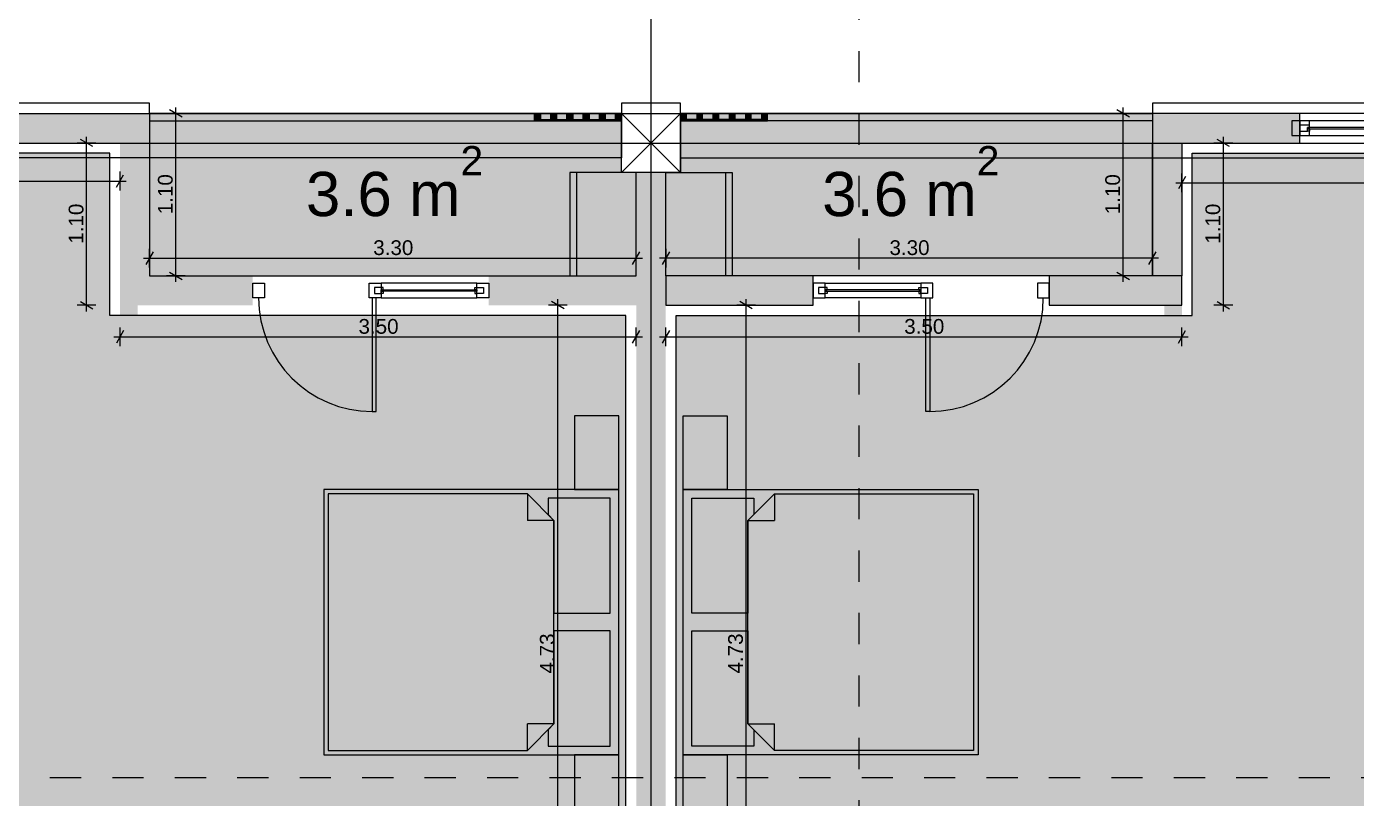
# Model space of a CAD drawing. Header units: millimetres. Extents: x 475616349 to 476941521, y 4620115302 to 4621446928.
# Drawn here: x 476514205 to 476523221, y 4620477166 to 4620482399 of the extents above; entities that cross this region are included whole.
import ezdxf

# ---------------------------------------------------------------- set-up
doc = ezdxf.new("R2010")
doc.units = ezdxf.units.MM
doc.header["$MEASUREMENT"] = 0
doc.linetypes.add('Dashed', pattern=[423.333333, 211.666667, -211.666667])
for name, color, linetype, lineweight in [('2D Drafting - General_Pen_No__1_Pen_No__7', 7, 'Continuous', 0), ('2D Drafting - General_Pen_No__250_Pen_No__7_Pen_No__250', 7, 'Continuous', 0), ('2D Drafting - General_Pen_No__250_Pen_No__7_Pen_No__7', 7, 'Continuous', 0), ('2D Drafting - General_Pen_No__7_Pen_No__7_Pen_No__7', 7, 'Continuous', 0), ('Doors_Pen_No__7_Pen_No__7_Pen_No__7', 7, 'Continuous', 0), ('G-Anno-Nplt_Pen_No__151', 151, 'Continuous', 0), ('G-Anno-Nplt_Pen_No__255', 255, 'Continuous', 0), ('G-Anno-Nplt_Pen_No__4', 7, 'Continuous', 0), ('G-Anno-Nplt_Pen_No__7', 7, 'Continuous', 0), ('kar-panjara_Pen_No__7_Pen_No__7_Pen_No__7', 7, 'Continuous', 0), ('New_2D Drafting - General_Pen_No__250_Pen_No__7_Pen_No__255', 255, 'Continuous', 0), ('New_2D Drafting - General_Pen_No__30_Pen_No__9_Pen_No__9_Pen_No__255', 255, 'Continuous', 0), ('New_2D Drafting - General_Pen_No__30_Pen_No__9_Pen_No__9_Pen_No__7', 7, 'Continuous', 0), ('New_R03_Nakveti_Pen_No__4', 7, 'Continuous', 0), ('New_reg_nak_Pen_No__250', 7, 'Continuous', 0), ('New_reg_nak_Pen_No__7', 7, 'Continuous', 0), ('New_shenobebi_Pen_No__1', 1, 'Continuous', 0), ('New_zoma_Pen_No__4', 7, 'Continuous', 0), ('New_zoma_Pen_No__7', 7, 'Continuous', 0), ('zoma_Pen_No__5_Pen_No__5', 5, 'Continuous', 0)]:
    doc.layers.add(name, color=color, linetype=linetype, lineweight=lineweight)
doc.layers.add('New_R03_Nakveti', color=7, linetype='Continuous')
doc.layers.add('New_zoma', color=7, linetype='Continuous')
doc.styles.add('GENERATED_STYLE_1', font='arial.ttf')
doc.dimstyles.new('GENERATED_STYLE__18', dxfattribs={"dimtxt": 100, "dimasz": 64.421331, "dimexe": 0.18, "dimexo": 3, "dimgap": 0.09, "dimtad": 1, "dimtih": 1, "dimtoh": 1, "dimlfac": 0.001, "dimzin": 0, "dimdsep": 46, "dimtxsty": 'GENERATED_STYLE_1', "dimblk": 'ARROWHEAD_2', "dimblk1": 'ARROWHEAD_2', "dimblk2": 'ARROWHEAD_2', "dimcen": 0.09, "dimclrd": 7, "dimclre": 7, "dimclrt": 7, "dimadec": 0, "dimazin": 0, "dimtfac": 1, "dimtdec": 4, "dimtmove": 0, "dimatfit": 3, "dimfxl": 1, "dimtolj": 1, "dimtzin": 0, "dimarcsym": 0})
doc.dimstyles.new('GENERATED_STYLE__19', dxfattribs={"dimtxt": 100, "dimasz": 64.421331, "dimexe": 0.18, "dimexo": 3, "dimgap": 0.09, "dimtad": 1, "dimlfac": 0.001, "dimzin": 0, "dimdsep": 46, "dimtxsty": 'GENERATED_STYLE_1', "dimblk": 'ARROWHEAD_2', "dimblk1": 'ARROWHEAD_2', "dimblk2": 'ARROWHEAD_2', "dimcen": 0.09, "dimclrd": 7, "dimclre": 7, "dimclrt": 7, "dimadec": 0, "dimazin": 0, "dimtfac": 1, "dimtdec": 4, "dimtmove": 0, "dimatfit": 3, "dimfxl": 1, "dimtolj": 1, "dimtzin": 0, "dimarcsym": 0})

# ---------------------------------------------------------------- blocks, each defined once
blk = doc.blocks.new('Bed Layout 23')
at = {"layer": 'New_R03_Nakveti_Pen_No__4', "color": 7, "linetype": 'Continuous', "lineweight": 0}
for p, q in [((-900, 0), (-1400, 0)), ((-1400, 0), (-1400, -300)), ((-900, -300), (-900, 0)), ((900, 0), (-900, 0)), ((-900, 0), (-900, -2000)), ((1400, 0), (900, 0)), ((900, 0), (900, -300)), ((900, -2000), (900, 0)), ((1400, -300), (1400, 0)), ((-1400, -300), (-900, -300)), ((900, -300), (1400, -300)), ((-690, -440), (-870, -620)), ((0, -440), (-690, -440)), ((-690, -440), (-690, -620)), ((690, -440), (0, -440)), ((870, -620), (690, -440)), ((690, -440), (690, -620)), ((-870, -620), (-870, -1970)), ((-870, -620), (-690, -620)), ((870, -620), (690, -620)), ((870, -1970), (870, -620)), ((-870, -1970), (0, -1970)), ((0, -1970), (870, -1970)), ((-900, -2000), (900, -2000))]:
    blk.add_line(p, q, dxfattribs=at)
at = {"layer": 'New_R03_Nakveti_Pen_No__4', "color": 7, "linetype": 'Continuous', "lineweight": 0, "flags": 128}
for points in [[(-60, -440), (-60, -60), (-840, -60), (-840, -480), (-730, -480), (-690, -440)], [(690, -440), (730, -480), (840, -480), (840, -60), (60, -60), (60, -440)]]:
    blk.add_lwpolyline(points, close=True, dxfattribs=at)
blk = doc.blocks.new('*D1337', base_point=(476577134.1, 4620325125.7))
at = {"layer": 'New_zoma_Pen_No__4', "color": 7, "linetype": 'Continuous', "lineweight": 0, "transparency": 16777216}
for p, q in [((476517869.9, 4620480510), (476517742.8, 4620480510)), ((476517848.7, 4620480485.5), (476517764, 4620480534.4)), ((476517806.3, 4620480510), (476517806.3, 4620480551.4)), ((476517806.3, 4620475781), (476517806.3, 4620480510)), ((476517869.9, 4620475781), (476517742.8, 4620475781)), ((476517764, 4620475805.5), (476517848.7, 4620475756.5))]:
    blk.add_line(p, q, dxfattribs=at)
at = {"layer": 'New_zoma_Pen_No__7', "color": 7, "lineweight": 0, "transparency": 16777216, "insert": (476517786.3, 4620478012.5), "char_height": 100, "attachment_point": 7, "rotation": 90, "style": 'GENERATED_STYLE_1'}
blk.add_mtext('\\A1;{\\pql;\\fArial|b0|i0|c0|p34;4.73}', dxfattribs=at)
blk = doc.blocks.new('ARROWHEAD_2')
at = {"color": 0, "linetype": 'Continuous', "lineweight": 0}
for p, q in [((0, 0), (-1, 0)), ((-0.38, -0.66), (0.38, 0.66))]:
    blk.add_line(p, q, dxfattribs=at)
blk = doc.blocks.new('*D1338', base_point=(476577134.1, 4620325125.7))
at = {"layer": 'New_zoma_Pen_No__4', "color": 7, "linetype": 'Continuous', "lineweight": 0, "transparency": 16777216}
for p, q in [((476514796.9, 4620480295.1), (476514838.4, 4620480295.1)), ((476514862.8, 4620480337.5), (476514813.9, 4620480252.7)), ((476514838.4, 4620480231.5), (476514838.4, 4620480358.6)), ((476514838.4, 4620480295.1), (476518338.4, 4620480295.1)), ((476518313.9, 4620480252.7), (476518362.8, 4620480337.5)), ((476518338.4, 4620480231.5), (476518338.4, 4620480358.6)), ((476518338.4, 4620480295.1), (476518379.8, 4620480295.1))]:
    blk.add_line(p, q, dxfattribs=at)
at = {"layer": 'New_zoma_Pen_No__7', "color": 7, "lineweight": 0, "transparency": 16777216, "insert": (476516455.3, 4620480315.1), "char_height": 100, "attachment_point": 7, "style": 'GENERATED_STYLE_1'}
blk.add_mtext('\\A1;{\\pql;\\fArial|b0|i0|c0|p34;3.50}', dxfattribs=at)
blk = doc.blocks.new('*D1339', base_point=(476577134.1, 4620325125.7))
at = {"layer": 'New_zoma_Pen_No__4', "color": 7, "linetype": 'Continuous', "lineweight": 0, "transparency": 16777216}
for p, q in [((476514611.8, 4620481609.8), (476514611.8, 4620481651.3)), ((476514675.4, 4620481609.8), (476514548.2, 4620481609.8)), ((476514654.2, 4620481585.3), (476514569.4, 4620481634.3)), ((476514611.8, 4620480510), (476514611.8, 4620481609.8)), ((476514675.4, 4620480510), (476514548.2, 4620480510)), ((476514569.4, 4620480534.4), (476514654.2, 4620480485.5)), ((476514611.8, 4620480468.5), (476514611.8, 4620480510))]:
    blk.add_line(p, q, dxfattribs=at)
at = {"layer": 'New_zoma_Pen_No__7', "color": 7, "lineweight": 0, "transparency": 16777216, "insert": (476514591.8, 4620480926.9), "char_height": 100, "attachment_point": 7, "rotation": 90, "style": 'GENERATED_STYLE_1'}
blk.add_mtext('\\A1;{\\pql;\\fArial|b0|i0|c0|p34;1.10}', dxfattribs=at)
blk = doc.blocks.new('*D1340', base_point=(476577134.1, 4620325125.7))
at = {"layer": 'New_zoma_Pen_No__4', "color": 7, "linetype": 'Continuous', "lineweight": 0, "transparency": 16777216}
for p, q in [((476511562.8, 4620481394.6), (476511513.9, 4620481309.9)), ((476511538.4, 4620481288.7), (476511538.4, 4620481415.8)), ((476514813.9, 4620481309.9), (476514862.8, 4620481394.6)), ((476514838.4, 4620481288.7), (476514838.4, 4620481415.8)), ((476511496.9, 4620481352.2), (476511538.4, 4620481352.2)), ((476511538.4, 4620481352.2), (476514838.4, 4620481352.2)), ((476514838.4, 4620481352.2), (476514879.8, 4620481352.2))]:
    blk.add_line(p, q, dxfattribs=at)
at = {"layer": 'New_zoma_Pen_No__7', "color": 7, "lineweight": 0, "transparency": 16777216, "insert": (476513055.3, 4620481372.2), "char_height": 100, "attachment_point": 7, "style": 'GENERATED_STYLE_1'}
blk.add_mtext('\\A1;{\\pql;\\fArial|b0|i0|c0|p34;3.30}', dxfattribs=at)
blk = doc.blocks.new('*D1344', base_point=(476577134.1, 4620325125.7))
at = {"layer": 'New_zoma_Pen_No__4', "color": 7, "linetype": 'Continuous', "lineweight": 0, "transparency": 16777216}
for p, q in [((476519146.6, 4620480510), (476519019.5, 4620480510)), ((476519125.4, 4620480485.5), (476519040.7, 4620480534.4)), ((476519083, 4620480510), (476519083, 4620480551.4)), ((476519083, 4620475781), (476519083, 4620480510)), ((476519146.6, 4620475781), (476519019.5, 4620475781)), ((476519040.7, 4620475805.5), (476519125.4, 4620475756.5))]:
    blk.add_line(p, q, dxfattribs=at)
at = {"layer": 'New_zoma_Pen_No__7', "color": 7, "lineweight": 0, "transparency": 16777216, "insert": (476519063, 4620478012.5), "char_height": 100, "attachment_point": 7, "rotation": 90, "style": 'GENERATED_STYLE_1'}
blk.add_mtext('\\A1;{\\pql;\\fArial|b0|i0|c0|p34;4.73}', dxfattribs=at)
blk = doc.blocks.new('*D1345', base_point=(476577134.1, 4620325125.7))
at = {"layer": 'New_zoma_Pen_No__4', "color": 7, "linetype": 'Continuous', "lineweight": 0, "transparency": 16777216}
for p, q in [((476518496.9, 4620480295.1), (476518538.4, 4620480295.1)), ((476518562.8, 4620480337.5), (476518513.9, 4620480252.7)), ((476518538.4, 4620480231.5), (476518538.4, 4620480358.6)), ((476518538.4, 4620480295.1), (476522038.4, 4620480295.1)), ((476522013.9, 4620480252.7), (476522062.8, 4620480337.5)), ((476522038.4, 4620480231.5), (476522038.4, 4620480358.6)), ((476522038.4, 4620480295.1), (476522079.8, 4620480295.1))]:
    blk.add_line(p, q, dxfattribs=at)
at = {"layer": 'New_zoma_Pen_No__7', "color": 7, "lineweight": 0, "transparency": 16777216, "insert": (476520155.3, 4620480315.1), "char_height": 100, "attachment_point": 7, "style": 'GENERATED_STYLE_1'}
blk.add_mtext('\\A1;{\\pql;\\fArial|b0|i0|c0|p34;3.50}', dxfattribs=at)
blk = doc.blocks.new('*D1346', base_point=(476577134.1, 4620325125.7))
at = {"layer": 'New_zoma_Pen_No__4', "color": 7, "linetype": 'Continuous', "lineweight": 0, "transparency": 16777216}
for p, q in [((476522319, 4620481609.8), (476522319, 4620481651.3)), ((476522382.5, 4620481609.8), (476522255.4, 4620481609.8)), ((476522361.3, 4620481585.3), (476522276.6, 4620481634.3)), ((476522319, 4620480510), (476522319, 4620481609.8)), ((476522382.5, 4620480510), (476522255.4, 4620480510)), ((476522276.6, 4620480534.4), (476522361.3, 4620480485.5)), ((476522319, 4620480468.5), (476522319, 4620480510))]:
    blk.add_line(p, q, dxfattribs=at)
at = {"layer": 'New_zoma_Pen_No__7', "color": 7, "lineweight": 0, "transparency": 16777216, "insert": (476522299, 4620480926.9), "char_height": 100, "attachment_point": 7, "rotation": 90, "style": 'GENERATED_STYLE_1'}
blk.add_mtext('\\A1;{\\pql;\\fArial|b0|i0|c0|p34;1.10}', dxfattribs=at)
blk = doc.blocks.new('*D1347', base_point=(476577134.1, 4620325125.7))
at = {"layer": 'New_zoma_Pen_No__4', "color": 7, "linetype": 'Continuous', "lineweight": 0, "transparency": 16777216}
for p, q in [((476522062.8, 4620481383), (476522013.9, 4620481298.2)), ((476522038.4, 4620481277), (476522038.4, 4620481404.2)), ((476525313.9, 4620481298.2), (476525362.8, 4620481383)), ((476525338.4, 4620481277), (476525338.4, 4620481404.2)), ((476521996.9, 4620481340.6), (476522038.4, 4620481340.6)), ((476522038.4, 4620481340.6), (476525338.4, 4620481340.6)), ((476525338.4, 4620481340.6), (476525379.8, 4620481340.6))]:
    blk.add_line(p, q, dxfattribs=at)
at = {"layer": 'New_zoma_Pen_No__7', "color": 7, "lineweight": 0, "transparency": 16777216, "insert": (476523555.3, 4620481360.6), "char_height": 100, "attachment_point": 7, "style": 'GENERATED_STYLE_1'}
blk.add_mtext('\\A1;{\\pql;\\fArial|b0|i0|c0|p34;3.30}', dxfattribs=at)
blk = doc.blocks.new('*D1372', base_point=(476577134.1, 4620325125.7))
at = {"layer": 'New_zoma_Pen_No__4', "color": 7, "linetype": 'Continuous', "lineweight": 0, "transparency": 16777216}
for p, q in [((476521682.3, 4620481785.5), (476521597.6, 4620481834.4)), ((476521639.9, 4620481810), (476521639.9, 4620481851.4)), ((476521703.5, 4620481810), (476521576.4, 4620481810)), ((476521639.9, 4620480710), (476521639.9, 4620481810)), ((476521703.5, 4620480710), (476521576.4, 4620480710)), ((476521597.6, 4620480734.4), (476521682.3, 4620480685.5)), ((476521639.9, 4620480668.5), (476521639.9, 4620480710))]:
    blk.add_line(p, q, dxfattribs=at)
at = {"layer": 'New_zoma_Pen_No__7', "color": 7, "lineweight": 0, "transparency": 16777216, "insert": (476521619.9, 4620481126.9), "char_height": 100, "attachment_point": 7, "rotation": 90, "style": 'GENERATED_STYLE_1'}
blk.add_mtext('\\A1;{\\pql;\\fArial|b0|i0|c0|p34;1.10}', dxfattribs=at)
blk = doc.blocks.new('*D1373', base_point=(476577134.1, 4620325125.7))
at = {"layer": 'New_zoma_Pen_No__4', "color": 7, "linetype": 'Continuous', "lineweight": 0, "transparency": 16777216}
for p, q in [((476518538.4, 4620480829), (476518496.9, 4620480829)), ((476518562.8, 4620480871.4), (476518513.9, 4620480786.6)), ((476518538.4, 4620480892.6), (476518538.4, 4620480765.4)), ((476521838.4, 4620480829), (476518538.4, 4620480829)), ((476521813.9, 4620480786.6), (476521862.8, 4620480871.4)), ((476521838.4, 4620480892.6), (476521838.4, 4620480765.5)), ((476521879.8, 4620480829), (476521838.4, 4620480829))]:
    blk.add_line(p, q, dxfattribs=at)
at = {"layer": 'New_zoma_Pen_No__7', "color": 7, "lineweight": 0, "transparency": 16777216, "insert": (476520055.3, 4620480849), "char_height": 100, "attachment_point": 7, "rotation": 0.00051, "style": 'GENERATED_STYLE_1'}
blk.add_mtext('\\A1;{\\pql;\\fArial|b0|i0|c0|p34;3.30}', dxfattribs=at)
blk = doc.blocks.new('*D1374', base_point=(476577134.1, 4620325125.7))
at = {"layer": 'New_zoma_Pen_No__4', "color": 7, "linetype": 'Continuous', "lineweight": 0, "transparency": 16777216}
for p, q in [((476515259.1, 4620481785.5), (476515174.4, 4620481834.4)), ((476515216.7, 4620481810), (476515216.7, 4620481851.4)), ((476515280.3, 4620481810), (476515153.2, 4620481810)), ((476515216.7, 4620480710), (476515216.7, 4620481810)), ((476515280.3, 4620480710), (476515153.2, 4620480710)), ((476515174.4, 4620480734.4), (476515259.1, 4620480685.5)), ((476515216.7, 4620480668.5), (476515216.7, 4620480710))]:
    blk.add_line(p, q, dxfattribs=at)
at = {"layer": 'New_zoma_Pen_No__7', "color": 7, "lineweight": 0, "transparency": 16777216, "insert": (476515196.7, 4620481126.9), "char_height": 100, "attachment_point": 7, "rotation": 90, "style": 'GENERATED_STYLE_1'}
blk.add_mtext('\\A1;{\\pql;\\fArial|b0|i0|c0|p34;1.10}', dxfattribs=at)
blk = doc.blocks.new('*D1375', base_point=(476577134.1, 4620325125.7))
at = {"layer": 'New_zoma_Pen_No__4', "color": 7, "linetype": 'Continuous', "lineweight": 0, "transparency": 16777216}
for p, q in [((476514996.9, 4620480829), (476515038.4, 4620480829)), ((476515062.8, 4620480871.4), (476515013.9, 4620480786.6)), ((476515038.4, 4620480765.5), (476515038.4, 4620480892.6)), ((476515038.4, 4620480829), (476518338.4, 4620480829)), ((476518313.9, 4620480786.6), (476518362.8, 4620480871.4)), ((476518338.4, 4620480765.4), (476518338.4, 4620480892.6)), ((476518338.4, 4620480829), (476518379.8, 4620480829))]:
    blk.add_line(p, q, dxfattribs=at)
at = {"layer": 'New_zoma_Pen_No__7', "color": 7, "lineweight": 0, "transparency": 16777216, "insert": (476516555.3, 4620480849), "char_height": 100, "attachment_point": 7, "rotation": 359.99949, "style": 'GENERATED_STYLE_1'}
blk.add_mtext('\\A1;{\\pql;\\fArial|b0|i0|c0|p34;3.30}', dxfattribs=at)

msp = doc.modelspace()

# ---------------------------------------------------------------- hatches: boundary and pattern name
at = {"layer": '2D Drafting - General_Pen_No__250_Pen_No__7_Pen_No__7', "linetype": 'Continuous', "lineweight": 0}
for points in [[(476515038.366, 4620481609.976), (476514038.364, 4620481609.976), (476514038.364, 4620481809.976), (476515038.366, 4620481809.976)], [(476518238.366, 4620481759.976), (476517648.366, 4620481759.976), (476517648.366, 4620481769.976), (476518238.366, 4620481769.976)], [(476518638.366, 4620481759.976), (476519228.366, 4620481759.976), (476519228.366, 4620481769.976), (476518638.366, 4620481769.976)], [(476521838.366, 4620481609.976), (476522838.366, 4620481609.976), (476522838.366, 4620481809.976), (476521838.366, 4620481809.976)], [(476514838.366, 4620480709.976), (476514838.366, 4620481609.811), (476515038.366, 4620481609.811), (476515038.366, 4620480709.976)], [(476521838.366, 4620480709.976), (476521838.366, 4620481609.811), (476522038.366, 4620481609.811), (476522038.366, 4620480709.976)], [(476518338.366, 4620481409.976), (476518338.366, 4620474909.976), (476518538.366, 4620474909.976), (476518538.366, 4620481409.976)], [(476515738.364, 4620480509.979), (476514838.366, 4620480509.979), (476514838.366, 4620480709.979), (476515738.364, 4620480709.979)], [(476518338.366, 4620480509.979), (476517338.364, 4620480509.979), (476517338.364, 4620480709.979), (476518338.366, 4620480709.979)], [(476518538.366, 4620480509.979), (476519538.368, 4620480509.979), (476519538.368, 4620480709.979), (476518538.366, 4620480709.979)], [(476521138.368, 4620480509.979), (476522038.366, 4620480509.979), (476522038.366, 4620480709.979), (476521138.368, 4620480709.979)], [(476514838.366, 4620480509.979), (476514838.366, 4620476046.404), (476514958.366, 4620476046.404), (476514958.366, 4620480509.979)], [(476522038.366, 4620480509.979), (476522038.366, 4620476046.404), (476521918.366, 4620476046.404), (476521918.366, 4620480509.979)]]:
    msp.add_hatch(color=7, dxfattribs=at).paths.add_polyline_path(points)
at = {"layer": 'G-Anno-Nplt_Pen_No__151', "linetype": 'Continuous', "lineweight": 0, "true_color": 0x1f2f3f}
for points in [[(476511808.366, 4620481339.975), (476511608.366, 4620481339.975), (476511608.366, 4620474979.976), (476511808.366, 4620474979.976), (476511808.366, 4620474679.976), (476512108.366, 4620474679.976), (476512108.366, 4620473818.957), (476511708.366, 4620473818.957), (476511708.366, 4620471479.975), (476511808.366, 4620471479.975), (476511808.366, 4620470939.976), (476511708.366, 4620470939.976), (476511708.366, 4620466779.918), (476515108.366, 4620466779.917), (476515108.366, 4620464379.917), (476517868.366, 4620464379.917), (476517868.366, 4620464880.106), (476518168.366, 4620464880.106), (476518168.366, 4620465279.976), (476518268.366, 4620465279.976), (476518268.366, 4620470939.976), (476518168.366, 4620470939.976), (476518168.366, 4620471479.976), (476518268.366, 4620471479.976), (476518268.366, 4620472767.267), (476518338.366, 4620472767.267), (476518338.366, 4620474509.976), (476518238.366, 4620474509.976), (476518238.366, 4620474759.976), (476517938.366, 4620474759.976), (476517938.366, 4620475780.994), (476518338.366, 4620475780.994), (476518338.366, 4620476383.246), (476518268.366, 4620476383.246), (476518268.366, 4620480439.979), (476514768.366, 4620480439.979), (476514768.366, 4620481539.976), (476511808.366, 4620481539.976)], [(476518608.366, 4620476383.246), (476518608.366, 4620480439.979), (476522108.366, 4620480439.979), (476522108.366, 4620481539.976), (476525068.366, 4620481539.976), (476525068.366, 4620481339.975), (476525268.366, 4620481339.975), (476525268.366, 4620474979.976), (476525068.366, 4620474979.976), (476525068.366, 4620474679.976), (476524768.366, 4620474679.976), (476524768.366, 4620473818.957), (476525168.366, 4620473818.957), (476525168.366, 4620471479.975), (476525068.366, 4620471479.975), (476525068.366, 4620470939.976), (476525168.366, 4620470939.976), (476525168.366, 4620467479.974), (476521768.366, 4620467479.974), (476521768.366, 4620465079.976), (476518997.446, 4620465079.976), (476518997.446, 4620465580.105), (476518608.366, 4620465580.105), (476518608.366, 4620470939.976), (476518708.366, 4620470939.976), (476518708.366, 4620471479.976), (476518608.366, 4620471479.976), (476518608.366, 4620472767.267), (476518538.366, 4620472767.267), (476518538.366, 4620474509.976), (476518638.366, 4620474509.976), (476518638.366, 4620474759.976), (476518938.366, 4620474759.976), (476518938.366, 4620475780.994), (476518538.366, 4620475780.994), (476518538.366, 4620476383.246)]]:
    msp.add_hatch(color=169, dxfattribs=at).paths.add_polyline_path(points)
at = {"layer": 'G-Anno-Nplt_Pen_No__255', "linetype": 'Continuous', "lineweight": 0, "true_color": 0x3f3f3f}
for points in [[(476518238.366, 4620481409.976), (476518238.366, 4620481809.976), (476515038.366, 4620481809.976), (476515038.366, 4620480709.98), (476518338.366, 4620480709.95), (476518338.366, 4620481409.976)], [(476518638.366, 4620481409.976), (476518638.366, 4620481809.976), (476521838.366, 4620481809.976), (476521838.366, 4620480709.98), (476518538.366, 4620480709.95), (476518538.366, 4620481409.976)]]:
    msp.add_hatch(color=250, dxfattribs=at).paths.add_polyline_path(points)
at = {"layer": 'New_2D Drafting - General_Pen_No__250_Pen_No__7_Pen_No__255', "linetype": 'Continuous', "lineweight": 0}
for points in [[(476518338.366, 4620480709.95), (476517888.366, 4620480709.95), (476517888.366, 4620481409.95), (476518338.366, 4620481409.95)], [(476518538.366, 4620480709.95), (476518988.366, 4620480709.95), (476518988.366, 4620481409.95), (476518538.366, 4620481409.95)]]:
    msp.add_hatch(color=255, dxfattribs=at).paths.add_polyline_path(points)
at = {"layer": 'New_2D Drafting - General_Pen_No__30_Pen_No__9_Pen_No__9_Pen_No__255', "linetype": 'Continuous', "lineweight": 0}
for points in [[(476517688.366, 4620481809.976), (476517688.366, 4620481769.976), (476517648.366, 4620481769.976), (476517648.366, 4620481809.976)], [(476517798.366, 4620481809.976), (476517798.366, 4620481769.976), (476517758.366, 4620481769.976), (476517758.366, 4620481809.976)], [(476517908.366, 4620481809.976), (476517908.366, 4620481769.976), (476517868.366, 4620481769.976), (476517868.366, 4620481809.976)], [(476518018.366, 4620481809.976), (476518018.366, 4620481769.976), (476517978.366, 4620481769.976), (476517978.366, 4620481809.976)], [(476518128.366, 4620481809.976), (476518128.366, 4620481769.976), (476518088.366, 4620481769.976), (476518088.366, 4620481809.976)], [(476518238.366, 4620481809.976), (476518238.366, 4620481769.976), (476518198.366, 4620481769.976), (476518198.366, 4620481809.976)], [(476518638.366, 4620481809.976), (476518638.366, 4620481769.976), (476518678.366, 4620481769.976), (476518678.366, 4620481809.976)], [(476518748.366, 4620481809.976), (476518748.366, 4620481769.976), (476518788.366, 4620481769.976), (476518788.366, 4620481809.976)], [(476518858.366, 4620481809.976), (476518858.366, 4620481769.976), (476518898.366, 4620481769.976), (476518898.366, 4620481809.976)], [(476518968.366, 4620481809.976), (476518968.366, 4620481769.976), (476519008.366, 4620481769.976), (476519008.366, 4620481809.976)], [(476519078.366, 4620481809.976), (476519078.366, 4620481769.976), (476519118.366, 4620481769.976), (476519118.366, 4620481809.976)], [(476519188.366, 4620481809.976), (476519188.366, 4620481769.976), (476519228.366, 4620481769.976), (476519228.366, 4620481809.976)]]:
    msp.add_hatch(color=255, dxfattribs=at).paths.add_polyline_path(points)

# ---------------------------------------------------------------- linework, layer by layer
at = {"layer": '2D Drafting - General_Pen_No__1_Pen_No__7', "color": 7, "linetype": 'Continuous', "lineweight": 0}
for p, q in [((476518238.366, 4620481409.976), (476518638.366, 4620481809.976)), ((476518638.366, 4620481409.976), (476518238.366, 4620481809.976))]:
    msp.add_line(p, q, dxfattribs=at)
at = {"layer": '2D Drafting - General_Pen_No__1_Pen_No__7', "color": 7, "linetype": 'Continuous', "lineweight": 0, "flags": 128}
for points in [[(476518238.366, 4620481509.976), (476511738.366, 4620481509.976), (476511738.366, 4620481809.976), (476518238.366, 4620481809.976)], [(476518638.366, 4620481409.976), (476518238.366, 4620481409.976), (476518238.366, 4620481809.976), (476518638.366, 4620481809.976)], [(476518638.366, 4620481509.976), (476525138.366, 4620481509.976), (476525138.366, 4620481809.976), (476518638.366, 4620481809.976)]]:
    msp.add_lwpolyline(points, close=True, dxfattribs=at)
at = {"layer": '2D Drafting - General_Pen_No__250_Pen_No__7_Pen_No__250', "color": 7, "linetype": 'Continuous', "lineweight": 0, "flags": 128}
for points in [[(476518238.366, 4620481759.976), (476517648.366, 4620481759.976), (476517648.366, 4620481769.976), (476518238.366, 4620481769.976)], [(476518638.366, 4620481759.976), (476519228.366, 4620481759.976), (476519228.366, 4620481769.976), (476518638.366, 4620481769.976)], [(476521838.366, 4620481609.976), (476522838.366, 4620481609.976), (476522838.366, 4620481809.976), (476521838.366, 4620481809.976)], [(476521838.366, 4620480709.976), (476521838.366, 4620481609.811), (476522038.366, 4620481609.811), (476522038.366, 4620480709.976)], [(476518538.366, 4620480509.979), (476519538.368, 4620480509.979), (476519538.368, 4620480709.979), (476518538.366, 4620480709.979)], [(476521138.368, 4620480509.979), (476522038.366, 4620480509.979), (476522038.366, 4620480709.979), (476521138.368, 4620480709.979)]]:
    msp.add_lwpolyline(points, close=True, dxfattribs=at)
at = {"layer": '2D Drafting - General_Pen_No__7_Pen_No__7_Pen_No__7', "color": 7, "linetype": 'Continuous', "lineweight": 0, "flags": 128}
for points in [[(476517258.364, 4620480659.997), (476516608.364, 4620480659.968), (476516608.368, 4620480560.029), (476517258.368, 4620480560.058)], [(476519618.368, 4620480659.997), (476520268.368, 4620480659.968), (476520268.364, 4620480560.029), (476519618.364, 4620480560.058)]]:
    msp.add_lwpolyline(points, close=True, dxfattribs=at)
at = {"layer": '2D Drafting - General_Pen_No__7_Pen_No__7_Pen_No__7', "color": 7, "linetype": 'Continuous', "lineweight": 0}
for centre, start, end in [((476516548.679, 4620480560.016), 180.005711, 270.0025313), ((476520328.053, 4620480560.016), 269.9974687, 359.994289)]:
    msp.add_arc(centre, 770.311, start, end, dxfattribs=at)
at = {"layer": 'Doors_Pen_No__7_Pen_No__7_Pen_No__7', "color": 7, "linetype": 'Continuous', "lineweight": 0, "flags": 128}
for points in [[(476516575.346, 4620480560.017), (476516548.679, 4620480560.016), (476516548.713, 4620479789.705), (476516575.38, 4620479789.706)], [(476520301.386, 4620480560.017), (476520328.053, 4620480560.016), (476520328.019, 4620479789.705), (476520301.352, 4620479789.706)]]:
    msp.add_lwpolyline(points, close=True, dxfattribs=at)
at = {"layer": 'G-Anno-Nplt_Pen_No__4', "color": 7, "linetype": 'Continuous', "lineweight": 0, "flags": 128}
for points in [[(476518238.366, 4620481409.976), (476518238.366, 4620481809.976), (476515038.366, 4620481809.976), (476515038.366, 4620480709.98), (476518338.366, 4620480709.95), (476518338.366, 4620481409.976)], [(476518638.366, 4620481409.976), (476518638.366, 4620481809.976), (476521838.366, 4620481809.976), (476521838.366, 4620480709.98), (476518538.366, 4620480709.95), (476518538.366, 4620481409.976)]]:
    msp.add_lwpolyline(points, close=True, dxfattribs=at)
for points in [[(476518268.366, 4620465279.976), (476518268.366, 4620470939.976), (476518168.366, 4620470939.976), (476518168.366, 4620471479.976), (476518268.366, 4620471479.976), (476518268.366, 4620472767.267), (476518338.366, 4620472767.267), (476518338.366, 4620474509.976), (476518238.366, 4620474509.976), (476518238.366, 4620474759.976), (476517938.366, 4620474759.976), (476517938.366, 4620475780.994), (476518338.366, 4620475780.994), (476518338.366, 4620476383.246), (476518268.366, 4620476383.246), (476518268.366, 4620480439.979), (476514768.366, 4620480439.979), (476514768.366, 4620481539.976), (476511808.366, 4620481539.976)], [(476518608.366, 4620465580.105), (476518608.366, 4620470939.976), (476518708.366, 4620470939.976), (476518708.366, 4620471479.976), (476518608.366, 4620471479.976), (476518608.366, 4620472767.267), (476518538.366, 4620472767.267), (476518538.366, 4620474509.976), (476518638.366, 4620474509.976), (476518638.366, 4620474759.976), (476518938.366, 4620474759.976), (476518938.366, 4620475780.994), (476518538.366, 4620475780.994), (476518538.366, 4620476383.246), (476518608.366, 4620476383.246), (476518608.366, 4620480439.979), (476522108.366, 4620480439.979), (476522108.366, 4620481539.976), (476525068.366, 4620481539.976)]]:
    msp.add_lwpolyline(points, dxfattribs=at)
at = {"layer": 'kar-panjara_Pen_No__7_Pen_No__7_Pen_No__7', "color": 7, "linetype": 'Continuous', "lineweight": 0, "flags": 128}
for points in [[(476522903.796, 4620481759.952), (476522783.796, 4620481759.952), (476522783.796, 4620481659.952), (476522903.796, 4620481659.952)], [(476522838.366, 4620481659.953), (476524438.368, 4620481660.008), (476524438.368, 4620481759.953), (476522838.366, 4620481759.898)], [(476522838.366, 4620481690.068), (476522888.796, 4620481690.068), (476522888.796, 4620481705.068), (476522888.796, 4620481715.068), (476522903.796, 4620481715.068), (476522903.796, 4620481730.068), (476522838.366, 4620481730.068)], [(476522888.796, 4620481705.068), (476523588.796, 4620481705.068), (476523588.796, 4620481715.068), (476522888.796, 4620481715.068)], [(476522903.796, 4620481690.068), (476522888.796, 4620481690.068), (476522888.796, 4620481705.068), (476522903.796, 4620481705.068)], [(476515738.364, 4620480659.948), (476515818.364, 4620480659.952), (476515818.368, 4620480559.952), (476515738.368, 4620480559.948)], [(476516528.364, 4620480660.026), (476516608.364, 4620480660.029), (476516608.368, 4620480560.029), (476516528.368, 4620480560.026)], [(476517258.364, 4620480659.997), (476517338.364, 4620480660.001), (476517338.368, 4620480560.001), (476517258.368, 4620480559.997)], [(476519618.368, 4620480659.997), (476519538.368, 4620480660.001), (476519538.364, 4620480560.001), (476519618.364, 4620480559.997)], [(476520348.368, 4620480660.026), (476520268.368, 4620480660.029), (476520268.364, 4620480560.029), (476520348.364, 4620480560.026)], [(476521138.368, 4620480659.948), (476521058.368, 4620480659.952), (476521058.364, 4620480559.952), (476521138.364, 4620480559.948)], [(476516563.367, 4620480590.027), (476516608.367, 4620480590.029), (476516608.366, 4620480605.029), (476516608.366, 4620480615.029), (476516623.366, 4620480615.03), (476516623.365, 4620480630.03), (476516563.365, 4620480630.027)], [(476517258.366, 4620480605.058), (476516608.366, 4620480605.029), (476516608.366, 4620480615.029), (476517258.366, 4620480615.058)], [(476516623.367, 4620480590.03), (476516608.367, 4620480590.029), (476516608.366, 4620480605.029), (476516623.366, 4620480605.03)], [(476517303.367, 4620480590.06), (476517258.367, 4620480590.058), (476517258.366, 4620480605.058), (476517258.366, 4620480615.058), (476517243.366, 4620480615.057), (476517243.365, 4620480630.057), (476517303.365, 4620480630.06)], [(476517243.367, 4620480590.057), (476517258.367, 4620480590.058), (476517258.366, 4620480605.058), (476517243.366, 4620480605.057)], [(476519573.365, 4620480590.06), (476519618.365, 4620480590.058), (476519618.366, 4620480605.058), (476519618.366, 4620480615.058), (476519633.366, 4620480615.057), (476519633.367, 4620480630.057), (476519573.367, 4620480630.06)], [(476519633.365, 4620480590.057), (476519618.365, 4620480590.058), (476519618.366, 4620480605.058), (476519633.366, 4620480605.057)], [(476519618.366, 4620480605.058), (476520268.366, 4620480605.029), (476520268.366, 4620480615.029), (476519618.366, 4620480615.058)], [(476520253.365, 4620480590.03), (476520268.365, 4620480590.029), (476520268.366, 4620480605.029), (476520253.366, 4620480605.03)], [(476520313.365, 4620480590.027), (476520268.365, 4620480590.029), (476520268.366, 4620480605.029), (476520268.366, 4620480615.029), (476520253.366, 4620480615.03), (476520253.367, 4620480630.03), (476520313.367, 4620480630.027)]]:
    msp.add_lwpolyline(points, close=True, dxfattribs=at)
at = {"layer": 'New_2D Drafting - General_Pen_No__30_Pen_No__9_Pen_No__9_Pen_No__7', "color": 7, "linetype": 'Continuous', "lineweight": 0, "flags": 128}
for points in [[(476517688.366, 4620481809.976), (476517688.366, 4620481769.976), (476517648.366, 4620481769.976), (476517648.366, 4620481809.976)], [(476517798.366, 4620481809.976), (476517798.366, 4620481769.976), (476517758.366, 4620481769.976), (476517758.366, 4620481809.976)], [(476517908.366, 4620481809.976), (476517908.366, 4620481769.976), (476517868.366, 4620481769.976), (476517868.366, 4620481809.976)], [(476518018.366, 4620481809.976), (476518018.366, 4620481769.976), (476517978.366, 4620481769.976), (476517978.366, 4620481809.976)], [(476518128.366, 4620481809.976), (476518128.366, 4620481769.976), (476518088.366, 4620481769.976), (476518088.366, 4620481809.976)], [(476518238.366, 4620481809.976), (476518238.366, 4620481769.976), (476518198.366, 4620481769.976), (476518198.366, 4620481809.976)], [(476518638.366, 4620481809.976), (476518638.366, 4620481769.976), (476518678.366, 4620481769.976), (476518678.366, 4620481809.976)], [(476518748.366, 4620481809.976), (476518748.366, 4620481769.976), (476518788.366, 4620481769.976), (476518788.366, 4620481809.976)], [(476518858.366, 4620481809.976), (476518858.366, 4620481769.976), (476518898.366, 4620481769.976), (476518898.366, 4620481809.976)], [(476518968.366, 4620481809.976), (476518968.366, 4620481769.976), (476519008.366, 4620481769.976), (476519008.366, 4620481809.976)], [(476519078.366, 4620481809.976), (476519078.366, 4620481769.976), (476519118.366, 4620481769.976), (476519118.366, 4620481809.976)], [(476519188.366, 4620481809.976), (476519188.366, 4620481769.976), (476519228.366, 4620481769.976), (476519228.366, 4620481809.976)]]:
    msp.add_lwpolyline(points, close=True, dxfattribs=at)
at = {"layer": 'New_reg_nak_Pen_No__250', "color": 7, "linetype": 'Continuous', "lineweight": 0}
for p, q in [((476517933.844, 4620481409.95), (476517933.844, 4620480709.95)), ((476518942.888, 4620481409.95), (476518942.888, 4620480709.95))]:
    msp.add_line(p, q, dxfattribs=at)
at = {"layer": 'New_reg_nak_Pen_No__250', "color": 7, "linetype": 'Continuous', "lineweight": 0, "flags": 128}
for points in [[(476515038.366, 4620481759.976), (476518238.366, 4620481759.976), (476518238.366, 4620481809.976), (476515038.366, 4620481809.976)], [(476521838.366, 4620481759.976), (476518638.366, 4620481759.976), (476518638.366, 4620481809.976), (476521838.366, 4620481809.976)], [(476518338.366, 4620480709.95), (476518338.366, 4620481409.95), (476517888.366, 4620481409.95), (476517888.366, 4620480709.95)], [(476518538.366, 4620480709.95), (476518538.366, 4620481409.95), (476518988.366, 4620481409.95), (476518988.366, 4620480709.95)]]:
    msp.add_lwpolyline(points, close=True, dxfattribs=at)
at = {"layer": 'New_reg_nak_Pen_No__7', "color": 7, "linetype": 'Continuous', "lineweight": 0, "flags": 128}
for points in [[(476515038.366, 4620481809.976), (476515038.366, 4620481879.976), (476511738.366, 4620481879.976), (476511738.366, 4620481809.976)], [(476518638.366, 4620481809.976), (476518638.366, 4620481879.976), (476518238.366, 4620481879.976), (476518238.366, 4620481809.976)], [(476525138.366, 4620481809.976), (476525138.366, 4620481879.976), (476521838.366, 4620481879.976), (476521838.366, 4620481809.976)]]:
    msp.add_lwpolyline(points, dxfattribs=at)
at = {"layer": 'New_shenobebi_Pen_No__1', "color": 1, "linetype": 'Dashed', "lineweight": 0}
for points in [[(476519850.626, 4620461278.346), (476519850.626, 4620486107.212)], [(476543785.165, 4620477305.678), (476492711.952, 4620477305.678)]]:
    msp.add_lwpolyline(points, dxfattribs=at)
at = {"layer": 'zoma_Pen_No__5_Pen_No__5', "color": 5, "linetype": 'Continuous', "lineweight": 0}
for p, q in [((476518438.366, 4620485319.573), (476518438.366, 4620460608.767)), ((476493657.815, 4620481609.976), (476543544.196, 4620481609.976)), ((476493657.815, 4620481609.976), (476543544.196, 4620481609.976))]:
    msp.add_line(p, q, dxfattribs=at)

# ---------------------------------------------------------------- block references
at = {"layer": 'New_R03_Nakveti', "color": 7, "linetype": 'Continuous', "lineweight": 0, "zscale": 1000, "rotation": 270}
msp.add_blockref('Bed Layout 23', (476518220.735, 4620478361.005), dxfattribs=at)
at = {"layer": 'New_R03_Nakveti', "color": 7, "linetype": 'Continuous', "lineweight": 0, "xscale": -1, "zscale": 1000, "rotation": 90}
msp.add_blockref('Bed Layout 23', (476518655.997, 4620478361.005), dxfattribs=at)

# ---------------------------------------------------------------- texts
at = {"layer": 'G-Anno-Nplt_Pen_No__7', "color": 7, "lineweight": 0, "char_height": 300, "attachment_point": 7, "style": 'GENERATED_STYLE_1'}
for insert in [(476516098.951, 4620481109.963), (476519598.951, 4620481109.963)]:
    msp.add_mtext('{\\fArial|b0|i0|c0|p34;3.6 m{\\H0.66x;\\S2^  ;}}', dxfattribs=dict(at, insert=insert))

# ---------------------------------------------------------------- dimensions: what is measured, and where the dimension line sits
at = {"layer": 'New_zoma', "color": 7, "linetype": 'Continuous', "lineweight": 0}
for base, p1, p2, angle, dimstyle, picture, middle, turn in [((476515216.749, 4620481809.976), (476515038.366, 4620480709.976), (476515038.366, 4620481809.976), 90, 'GENERATED_STYLE__19', '*D1374', (476515146.749, 4620481256.829), 90), ((476521639.937, 4620481809.976), (476521838.366, 4620480709.976), (476521838.366, 4620481809.976), 90, 'GENERATED_STYLE__19', '*D1372', (476521569.937, 4620481256.829), 90), ((476514611.784, 4620481609.811), (476514838.366, 4620480509.979), (476514838.366, 4620481609.811), 90, 'GENERATED_STYLE__19', '*D1339', (476514541.784, 4620481056.748), 90), ((476522318.955, 4620481609.811), (476522038.366, 4620480509.979), (476522038.366, 4620481609.811), 90, 'GENERATED_STYLE__19', '*D1346', (476522248.955, 4620481056.748), 90), ((476518338.367, 4620480828.997), (476515038.366, 4620480709.976), (476518338.366, 4620480709.95), 359.999486, 'GENERATED_STYLE__19', '*D1375', (476516685.221, 4620480899.012), 359.999486), ((476518538.365, 4620480828.996), (476521838.366, 4620480709.976), (476518538.366, 4620480709.95), 180.000514, 'GENERATED_STYLE__18', '*D1373', (476520185.218, 4620480899.01), 0.000514), ((476517806.333, 4620480509.979), (476517938.366, 4620475780.994), (476518338.366, 4620480509.979), 90, 'GENERATED_STYLE__19', '*D1337', (476517736.333, 4620478142.34), 90), ((476519083.045, 4620480509.979), (476518938.366, 4620475780.994), (476518538.366, 4620480509.979), 90, 'GENERATED_STYLE__19', '*D1344', (476519013.045, 4620478142.34), 90)]:
    dim = msp.add_linear_dim(base=base, p1=p1, p2=p2, angle=angle, dimstyle=dimstyle, dxfattribs=at)
    dim.commit()
    dim.dimension.update_dxf_attribs({"geometry": picture, "text_midpoint": middle, "dimtype": 160, "text_rotation": turn})
for base, p1, p2, picture, middle in [((476514838.366, 4620481352.246), (476511538.366, 4620481409.976), (476514838.366, 4620481609.811), '*D1340', (476513185.22, 4620481422.246)), ((476525338.366, 4620481340.62), (476522038.366, 4620481609.811), (476525338.366, 4620481409.976), '*D1347', (476523685.22, 4620481410.62)), ((476518338.366, 4620480295.075), (476514838.366, 4620480509.979), (476518338.366, 4620480509.979), '*D1338', (476516585.22, 4620480365.075)), ((476522038.366, 4620480295.075), (476518538.366, 4620480509.979), (476522038.366, 4620480509.979), '*D1345', (476520285.22, 4620480365.075))]:
    dim = msp.add_linear_dim(base=base, p1=p1, p2=p2, dimstyle='GENERATED_STYLE__18', dxfattribs=at)
    dim.commit()
    dim.dimension.update_dxf_attribs({"geometry": picture, "text_midpoint": middle, "dimtype": 160})

doc.saveas('drawing.dxf')
